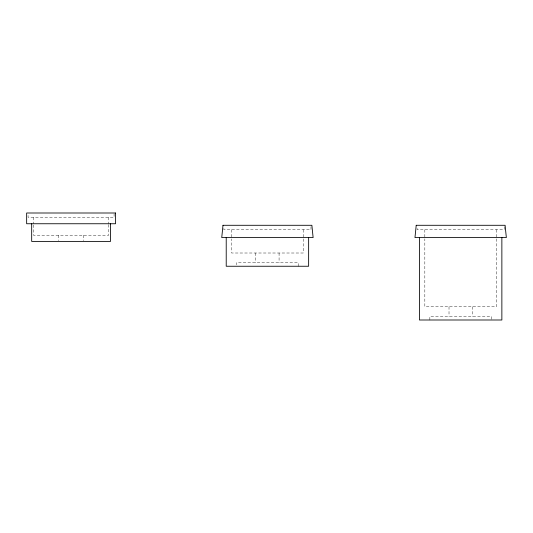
<?xml version="1.0" encoding="UTF-8"?>
<svg xmlns="http://www.w3.org/2000/svg" width="533" height="533" viewBox="0 0 533 533"><rect width="100%" height="100%" fill="white"/><g stroke="black" fill="none" stroke-linecap="round" stroke-linejoin="round"><path stroke-width="0.4" stroke-dasharray="2.67 2" d="M504.205 226.765L504.205 229.716L417.106 229.716L417.106 226.765M496.483 229.716L496.483 237.998M496.483 238.831L496.483 306.761L424.828 306.761L424.828 238.831M491.473 319.287L491.473 316.415L429.845 316.415L429.845 320M472.305 306.761L472.305 316.415M449.013 306.761L449.013 316.415M424.828 229.716L424.828 237.998M310.979 226.765L310.979 229.716L223.88 229.716L223.88 226.765M303.257 229.716L303.257 238.031M303.257 238.864L303.257 253.008L231.602 253.008L231.602 238.864M298.34 266.247L298.34 262.662L236.525 262.662L236.525 264.814M279.079 253.008L279.079 262.662M255.787 253.008L255.787 262.662M231.602 229.716L231.602 238.031M114.095 213.713L114.095 217.297L28.089 217.297L28.089 213.713M108.719 217.297L108.719 223.813M108.719 224.626L108.719 235.213L33.466 235.213L33.466 224.626M83.614 235.213L83.614 240.643M58.577 235.213L58.577 240.643M33.466 217.297L33.466 223.813"/><path stroke-width="0.8" d="M501.866 237.578L501.866 320L419.444 320L419.444 237.578M308.64 237.578L308.64 266.247L226.219 266.247L226.219 237.578M110.511 223.747L110.511 241.416L31.68 241.416L31.68 223.747M222.994 225.292L221.741 237.578L313.124 237.578L311.872 225.292L222.994 225.292M416.22 225.292L414.967 237.578L506.35 237.578L505.097 225.292L416.22 225.292M115.541 213L26.65 213L26.65 223.747L115.541 223.747L115.541 213"/></g></svg>
